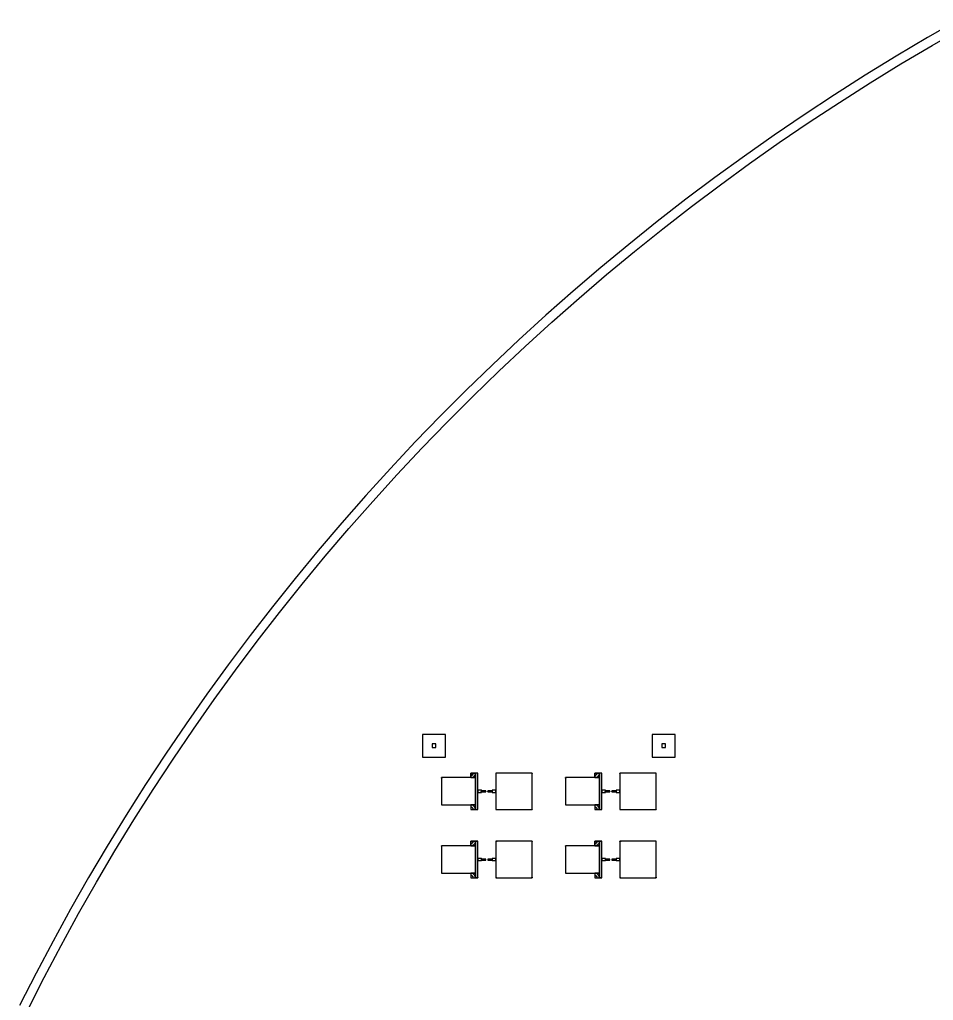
# Model space of a CAD drawing. Extents: x -50899 to 50899, y -48295 to 50898.
# Drawn here: x -45539 to -25443, y 22854 to 44407 of the extents above; entities that cross this region are included whole.
import ezdxf

# ---------------------------------------------------------------- set-up
doc = ezdxf.new("R2010")
doc.units = 0

# ---------------------------------------------------------------- blocks, each defined once
blk = doc.blocks.new('C1A')
for points in [[(-50, 52850), (-50, 52350), (450, 52350), (450, 52850), (-50, 52850)], [(5000, 52850), (5000, 52350), (5500, 52350), (5500, 52850), (5000, 52850)], [(160, 52640), (160, 52560), (240, 52560), (240, 52640), (160, 52640)], [(5210, 52640), (5210, 52560), (5290, 52560), (5290, 52640), (5210, 52640)], [(1112, 51900), (1112, 52000), (1012, 52000), (1012, 51900), (1112, 51900)], [(1112, 52000), (1099, 51950), (1062, 51913), (1012, 51900), (1012, 51950), (1038, 51957), (1056, 51975), (1062, 52000), (1112, 52000)], [(1062, 52000), (1056, 51975), (1038, 51957), (1012, 51950), (1012, 52000), (1012, 52000), (1012, 52000), (1012, 52000), (1062, 52000)], [(1162, 52000), (1112, 52000), (1112, 51200), (1162, 51200), (1162, 52000)], [(1112, 52000), (1112, 51990), (1122, 51990), (1122, 52000), (1112, 52000)], [(1112, 51990), (1114, 51995), (1118, 51999), (1122, 52000), (1122, 51995), (1120, 51994), (1118, 51992), (1118, 51990), (1112, 51990)], [(1118, 51990), (1118, 51992), (1120, 51994), (1122, 51995), (1122, 51990), (1122, 51990), (1122, 51990), (1122, 51990), (1118, 51990)], [(1152, 52000), (1152, 51990), (1162, 51990), (1162, 52000), (1152, 52000)], [(1162, 51990), (1161, 51995), (1158, 51999), (1152, 52000), (1152, 51995), (1155, 51994), (1157, 51992), (1158, 51990), (1162, 51990)], [(1158, 51990), (1157, 51992), (1155, 51994), (1152, 51995), (1152, 51990), (1152, 51990), (1152, 51990), (1152, 51990), (1158, 51990)], [(1562, 51200), (2362, 51200), (2362, 52000), (1562, 52000), (1562, 51200)], [(1562, 52000), (1562, 51990), (1572, 51990), (1572, 52000), (1562, 52000)], [(1562, 51990), (1564, 51995), (1568, 51999), (1572, 52000), (1572, 51995), (1570, 51994), (1568, 51992), (1568, 51990), (1562, 51990)], [(1568, 51990), (1568, 51992), (1570, 51994), (1572, 51995), (1572, 51990), (1572, 51990), (1572, 51990), (1572, 51990), (1568, 51990)], [(2352, 52000), (2352, 51990), (2362, 51990), (2362, 52000), (2352, 52000)], [(2362, 51990), (2361, 51995), (2358, 51999), (2352, 52000), (2352, 51995), (2355, 51994), (2357, 51992), (2358, 51990), (2362, 51990)], [(2358, 51990), (2357, 51992), (2355, 51994), (2352, 51995), (2352, 51990), (2352, 51990), (2352, 51990), (2352, 51990), (2358, 51990)], [(3838, 51900), (3838, 52000), (3738, 52000), (3738, 51900), (3838, 51900)], [(3838, 52000), (3824, 51950), (3788, 51913), (3738, 51900), (3738, 51950), (3762, 51957), (3781, 51975), (3788, 52000), (3838, 52000)], [(3788, 52000), (3781, 51975), (3762, 51957), (3738, 51950), (3738, 52000), (3738, 52000), (3738, 52000), (3738, 52000), (3788, 52000)], [(3888, 52000), (3838, 52000), (3838, 51200), (3888, 51200), (3888, 52000)], [(3838, 52000), (3838, 51990), (3848, 51990), (3848, 52000), (3838, 52000)], [(3838, 51990), (3839, 51995), (3842, 51999), (3848, 52000), (3848, 51995), (3845, 51994), (3843, 51992), (3842, 51990), (3838, 51990)], [(3842, 51990), (3843, 51992), (3845, 51994), (3848, 51995), (3848, 51990), (3848, 51990), (3848, 51990), (3848, 51990), (3842, 51990)], [(3878, 52000), (3878, 51990), (3888, 51990), (3888, 52000), (3878, 52000)], [(3888, 51990), (3886, 51995), (3882, 51999), (3878, 52000), (3878, 51995), (3880, 51994), (3882, 51992), (3882, 51990), (3888, 51990)], [(3882, 51990), (3882, 51992), (3880, 51994), (3878, 51995), (3878, 51990), (3878, 51990), (3878, 51990), (3878, 51990), (3882, 51990)], [(4288, 51200), (5088, 51200), (5088, 52000), (4288, 52000), (4288, 51200)], [(4288, 52000), (4288, 51990), (4298, 51990), (4298, 52000), (4288, 52000)], [(4288, 51990), (4289, 51995), (4292, 51999), (4298, 52000), (4298, 51995), (4295, 51994), (4293, 51992), (4292, 51990), (4288, 51990)], [(4292, 51990), (4293, 51992), (4295, 51994), (4298, 51995), (4298, 51990), (4298, 51990), (4298, 51990), (4298, 51990), (4292, 51990)], [(5078, 52000), (5078, 51990), (5088, 51990), (5088, 52000), (5078, 52000)], [(5088, 51990), (5086, 51995), (5082, 51999), (5078, 52000), (5078, 51995), (5080, 51994), (5082, 51992), (5082, 51990), (5088, 51990)], [(5082, 51990), (5082, 51992), (5080, 51994), (5078, 51995), (5078, 51990), (5078, 51990), (5078, 51990), (5078, 51990), (5082, 51990)], [(1112, 51900), (362, 51900), (362, 51300), (1112, 51300), (1112, 51900)], [(362, 51900), (362, 51890), (372, 51890), (372, 51900), (362, 51900)], [(362, 51890), (364, 51895), (368, 51899), (372, 51900), (372, 51895), (370, 51894), (368, 51892), (368, 51890), (362, 51890)], [(368, 51890), (368, 51892), (370, 51894), (372, 51895), (372, 51890), (372, 51890), (372, 51890), (372, 51890), (368, 51890)], [(3838, 51900), (3088, 51900), (3088, 51300), (3838, 51300), (3838, 51900)], [(3088, 51900), (3088, 51890), (3098, 51890), (3098, 51900), (3088, 51900)], [(3088, 51890), (3089, 51895), (3092, 51899), (3098, 51900), (3098, 51895), (3095, 51894), (3093, 51892), (3092, 51890), (3088, 51890)], [(3092, 51890), (3093, 51892), (3095, 51894), (3098, 51895), (3098, 51890), (3098, 51890), (3098, 51890), (3098, 51890), (3092, 51890)], [(1168, 51625), (1168, 51630), (1162, 51630), (1162, 51625), (1168, 51625)], [(1162, 51630), (1163, 51628), (1165, 51626), (1168, 51625), (1168, 51628), (1166, 51628), (1165, 51629), (1165, 51630), (1162, 51630)], [(1243, 51625), (1162, 51625), (1162, 51575), (1243, 51575), (1243, 51625)], [(1162, 51575), (1162, 51570), (1168, 51570), (1168, 51575), (1162, 51575)], [(1162, 51570), (1163, 51572), (1165, 51574), (1168, 51575), (1168, 51572), (1166, 51572), (1165, 51571), (1165, 51570), (1162, 51570)], [(1165, 51630), (1165, 51629), (1166, 51628), (1168, 51628), (1168, 51630), (1168, 51630), (1168, 51630), (1168, 51630), (1165, 51630)], [(1165, 51570), (1165, 51571), (1166, 51572), (1168, 51572), (1168, 51570), (1168, 51570), (1168, 51570), (1168, 51570), (1165, 51570)], [(1233, 51625), (1233, 51615), (1243, 51615), (1243, 51625), (1233, 51625)], [(1243, 51615), (1242, 51620), (1238, 51624), (1233, 51625), (1233, 51620), (1236, 51619), (1237, 51618), (1238, 51615), (1243, 51615)], [(1238, 51615), (1237, 51618), (1236, 51619), (1233, 51620), (1233, 51615), (1233, 51615), (1233, 51615), (1233, 51615), (1238, 51615)], [(1243, 51575), (1243, 51585), (1233, 51585), (1233, 51575), (1243, 51575)], [(1243, 51585), (1242, 51580), (1238, 51576), (1233, 51575), (1233, 51580), (1236, 51581), (1237, 51582), (1238, 51585), (1243, 51585)], [(1238, 51585), (1237, 51582), (1236, 51581), (1233, 51580), (1233, 51585), (1233, 51585), (1233, 51585), (1233, 51585), (1238, 51585)], [(1248, 51611), (1248, 51616), (1243, 51616), (1243, 51611), (1248, 51611)], [(1243, 51616), (1244, 51614), (1246, 51612), (1248, 51611), (1248, 51614), (1247, 51614), (1246, 51615), (1246, 51616), (1243, 51616)], [(1343, 51611), (1243, 51611), (1243, 51589), (1343, 51589), (1343, 51611)], [(1243, 51589), (1243, 51584), (1248, 51584), (1248, 51589), (1243, 51589)], [(1243, 51584), (1244, 51586), (1246, 51588), (1248, 51589), (1248, 51586), (1247, 51586), (1246, 51585), (1246, 51584), (1243, 51584)], [(1246, 51616), (1246, 51615), (1247, 51614), (1248, 51614), (1248, 51616), (1248, 51616), (1248, 51616), (1248, 51616), (1246, 51616)], [(1246, 51584), (1246, 51585), (1247, 51586), (1248, 51586), (1248, 51584), (1248, 51584), (1248, 51584), (1248, 51584), (1246, 51584)], [(1338, 51608), (1333, 51608), (1333, 51592), (1338, 51592), (1338, 51608)], [(1343, 51602), (1338, 51602), (1338, 51598), (1343, 51598), (1343, 51602)], [(1382, 51589), (1482, 51589), (1482, 51611), (1382, 51611), (1382, 51589)], [(1382, 51598), (1387, 51598), (1387, 51602), (1382, 51602), (1382, 51598)], [(1387, 51592), (1392, 51592), (1392, 51608), (1387, 51608), (1387, 51592)], [(1482, 51611), (1482, 51616), (1477, 51616), (1477, 51611), (1482, 51611)], [(1482, 51616), (1481, 51614), (1480, 51612), (1477, 51611), (1477, 51614), (1478, 51614), (1479, 51615), (1480, 51616), (1482, 51616)], [(1480, 51616), (1479, 51615), (1478, 51614), (1477, 51614), (1477, 51616), (1477, 51616), (1477, 51616), (1477, 51616), (1480, 51616)], [(1477, 51589), (1477, 51584), (1482, 51584), (1482, 51589), (1477, 51589)], [(1482, 51584), (1481, 51586), (1480, 51588), (1477, 51589), (1477, 51586), (1478, 51586), (1479, 51585), (1480, 51584), (1482, 51584)], [(1480, 51584), (1479, 51585), (1478, 51586), (1477, 51586), (1477, 51584), (1477, 51584), (1477, 51584), (1477, 51584), (1480, 51584)], [(1482, 51575), (1562, 51575), (1562, 51625), (1482, 51625), (1482, 51575)], [(1482, 51625), (1482, 51620), (1487, 51620), (1487, 51625), (1482, 51625)], [(1482, 51620), (1483, 51622), (1484, 51624), (1487, 51625), (1487, 51622), (1486, 51622), (1485, 51621), (1484, 51620), (1482, 51620)], [(1487, 51575), (1487, 51580), (1482, 51580), (1482, 51575), (1487, 51575)], [(1482, 51580), (1483, 51578), (1484, 51576), (1487, 51575), (1487, 51578), (1486, 51578), (1485, 51579), (1484, 51580), (1482, 51580)], [(1484, 51620), (1485, 51621), (1486, 51622), (1487, 51622), (1487, 51620), (1487, 51620), (1487, 51620), (1487, 51620), (1484, 51620)], [(1484, 51580), (1485, 51579), (1486, 51578), (1487, 51578), (1487, 51580), (1487, 51580), (1487, 51580), (1487, 51580), (1484, 51580)], [(1562, 51625), (1562, 51630), (1558, 51630), (1558, 51625), (1562, 51625)], [(1562, 51630), (1562, 51628), (1560, 51626), (1558, 51625), (1558, 51628), (1559, 51628), (1560, 51629), (1560, 51630), (1562, 51630)], [(1560, 51630), (1560, 51629), (1559, 51628), (1558, 51628), (1558, 51630), (1558, 51630), (1558, 51630), (1558, 51630), (1560, 51630)], [(1558, 51575), (1558, 51570), (1562, 51570), (1562, 51575), (1558, 51575)], [(1562, 51570), (1562, 51572), (1560, 51574), (1558, 51575), (1558, 51572), (1559, 51572), (1560, 51571), (1560, 51570), (1562, 51570)], [(1560, 51570), (1560, 51571), (1559, 51572), (1558, 51572), (1558, 51570), (1558, 51570), (1558, 51570), (1558, 51570), (1560, 51570)], [(3892, 51625), (3892, 51630), (3888, 51630), (3888, 51625), (3892, 51625)], [(3888, 51630), (3888, 51628), (3890, 51626), (3892, 51625), (3892, 51628), (3891, 51628), (3890, 51629), (3890, 51630), (3888, 51630)], [(3968, 51625), (3888, 51625), (3888, 51575), (3968, 51575), (3968, 51625)], [(3888, 51575), (3888, 51570), (3892, 51570), (3892, 51575), (3888, 51575)], [(3888, 51570), (3888, 51572), (3890, 51574), (3892, 51575), (3892, 51572), (3891, 51572), (3890, 51571), (3890, 51570), (3888, 51570)], [(3890, 51630), (3890, 51629), (3891, 51628), (3892, 51628), (3892, 51630), (3892, 51630), (3892, 51630), (3892, 51630), (3890, 51630)], [(3890, 51570), (3890, 51571), (3891, 51572), (3892, 51572), (3892, 51570), (3892, 51570), (3892, 51570), (3892, 51570), (3890, 51570)], [(3958, 51625), (3958, 51615), (3968, 51615), (3968, 51625), (3958, 51625)], [(3968, 51615), (3967, 51620), (3963, 51624), (3958, 51625), (3958, 51620), (3960, 51619), (3962, 51618), (3963, 51615), (3968, 51615)], [(3963, 51615), (3962, 51618), (3960, 51619), (3958, 51620), (3958, 51615), (3958, 51615), (3958, 51615), (3958, 51615), (3963, 51615)], [(3968, 51575), (3968, 51585), (3958, 51585), (3958, 51575), (3968, 51575)], [(3968, 51585), (3967, 51580), (3963, 51576), (3958, 51575), (3958, 51580), (3960, 51581), (3962, 51582), (3963, 51585), (3968, 51585)], [(3963, 51585), (3962, 51582), (3960, 51581), (3958, 51580), (3958, 51585), (3958, 51585), (3958, 51585), (3958, 51585), (3963, 51585)], [(3973, 51611), (3973, 51616), (3968, 51616), (3968, 51611), (3973, 51611)], [(3968, 51616), (3969, 51614), (3970, 51612), (3973, 51611), (3973, 51614), (3972, 51614), (3971, 51615), (3970, 51616), (3968, 51616)], [(4068, 51611), (3968, 51611), (3968, 51589), (4068, 51589), (4068, 51611)], [(3968, 51589), (3968, 51584), (3973, 51584), (3973, 51589), (3968, 51589)], [(3968, 51584), (3969, 51586), (3970, 51588), (3973, 51589), (3973, 51586), (3972, 51586), (3971, 51585), (3970, 51584), (3968, 51584)], [(3970, 51616), (3971, 51615), (3972, 51614), (3973, 51614), (3973, 51616), (3973, 51616), (3973, 51616), (3973, 51616), (3970, 51616)], [(3970, 51584), (3971, 51585), (3972, 51586), (3973, 51586), (3973, 51584), (3973, 51584), (3973, 51584), (3973, 51584), (3970, 51584)], [(4063, 51608), (4058, 51608), (4058, 51592), (4063, 51592), (4063, 51608)], [(4068, 51602), (4063, 51602), (4063, 51598), (4068, 51598), (4068, 51602)], [(4107, 51589), (4207, 51589), (4207, 51611), (4107, 51611), (4107, 51589)], [(4107, 51598), (4112, 51598), (4112, 51602), (4107, 51602), (4107, 51598)], [(4112, 51592), (4117, 51592), (4117, 51608), (4112, 51608), (4112, 51592)], [(4207, 51611), (4207, 51616), (4202, 51616), (4202, 51611), (4207, 51611)], [(4207, 51616), (4206, 51614), (4204, 51612), (4202, 51611), (4202, 51614), (4203, 51614), (4204, 51615), (4204, 51616), (4207, 51616)], [(4204, 51616), (4204, 51615), (4203, 51614), (4202, 51614), (4202, 51616), (4202, 51616), (4202, 51616), (4202, 51616), (4204, 51616)], [(4202, 51589), (4202, 51584), (4207, 51584), (4207, 51589), (4202, 51589)], [(4207, 51584), (4206, 51586), (4204, 51588), (4202, 51589), (4202, 51586), (4203, 51586), (4204, 51585), (4204, 51584), (4207, 51584)], [(4204, 51584), (4204, 51585), (4203, 51586), (4202, 51586), (4202, 51584), (4202, 51584), (4202, 51584), (4202, 51584), (4204, 51584)], [(4207, 51575), (4288, 51575), (4288, 51625), (4207, 51625), (4207, 51575)], [(4207, 51625), (4207, 51620), (4212, 51620), (4212, 51625), (4207, 51625)], [(4207, 51620), (4208, 51622), (4210, 51624), (4212, 51625), (4212, 51622), (4211, 51622), (4210, 51621), (4210, 51620), (4207, 51620)], [(4212, 51575), (4212, 51580), (4207, 51580), (4207, 51575), (4212, 51575)], [(4207, 51580), (4208, 51578), (4210, 51576), (4212, 51575), (4212, 51578), (4211, 51578), (4210, 51579), (4210, 51580), (4207, 51580)], [(4210, 51620), (4210, 51621), (4211, 51622), (4212, 51622), (4212, 51620), (4212, 51620), (4212, 51620), (4212, 51620), (4210, 51620)], [(4210, 51580), (4210, 51579), (4211, 51578), (4212, 51578), (4212, 51580), (4212, 51580), (4212, 51580), (4212, 51580), (4210, 51580)], [(4288, 51625), (4288, 51630), (4282, 51630), (4282, 51625), (4288, 51625)], [(4288, 51630), (4287, 51628), (4285, 51626), (4282, 51625), (4282, 51628), (4284, 51628), (4285, 51629), (4285, 51630), (4288, 51630)], [(4285, 51630), (4285, 51629), (4284, 51628), (4282, 51628), (4282, 51630), (4282, 51630), (4282, 51630), (4282, 51630), (4285, 51630)], [(4282, 51575), (4282, 51570), (4288, 51570), (4288, 51575), (4282, 51575)], [(4288, 51570), (4287, 51572), (4285, 51574), (4282, 51575), (4282, 51572), (4284, 51572), (4285, 51571), (4285, 51570), (4288, 51570)], [(4285, 51570), (4285, 51571), (4284, 51572), (4282, 51572), (4282, 51570), (4282, 51570), (4282, 51570), (4282, 51570), (4285, 51570)], [(372, 51300), (372, 51310), (362, 51310), (362, 51300), (372, 51300)], [(362, 51310), (364, 51305), (368, 51301), (372, 51300), (372, 51305), (370, 51306), (368, 51308), (368, 51310), (362, 51310)], [(368, 51310), (368, 51308), (370, 51306), (372, 51305), (372, 51310), (372, 51310), (372, 51310), (372, 51310), (368, 51310)], [(1012, 51300), (1012, 51200), (1112, 51200), (1112, 51300), (1012, 51300)], [(1112, 51200), (1099, 51250), (1062, 51287), (1012, 51300), (1012, 51250), (1038, 51243), (1056, 51225), (1062, 51200), (1112, 51200)], [(3098, 51300), (3098, 51310), (3088, 51310), (3088, 51300), (3098, 51300)], [(3088, 51310), (3089, 51305), (3092, 51301), (3098, 51300), (3098, 51305), (3095, 51306), (3093, 51308), (3092, 51310), (3088, 51310)], [(3092, 51310), (3093, 51308), (3095, 51306), (3098, 51305), (3098, 51310), (3098, 51310), (3098, 51310), (3098, 51310), (3092, 51310)], [(3738, 51300), (3738, 51200), (3838, 51200), (3838, 51300), (3738, 51300)], [(3838, 51200), (3824, 51250), (3788, 51287), (3738, 51300), (3738, 51250), (3762, 51243), (3781, 51225), (3788, 51200), (3838, 51200)], [(1062, 51200), (1056, 51225), (1038, 51243), (1012, 51250), (1012, 51200), (1012, 51200), (1012, 51200), (1012, 51200), (1062, 51200)], [(1122, 51200), (1122, 51210), (1112, 51210), (1112, 51200), (1122, 51200)], [(1112, 51210), (1114, 51205), (1118, 51201), (1122, 51200), (1122, 51205), (1120, 51206), (1118, 51208), (1118, 51210), (1112, 51210)], [(1118, 51210), (1118, 51208), (1120, 51206), (1122, 51205), (1122, 51210), (1122, 51210), (1122, 51210), (1122, 51210), (1118, 51210)], [(1162, 51200), (1162, 51210), (1152, 51210), (1152, 51200), (1162, 51200)], [(1162, 51210), (1161, 51205), (1158, 51201), (1152, 51200), (1152, 51205), (1155, 51206), (1157, 51208), (1158, 51210), (1162, 51210)], [(1158, 51210), (1157, 51208), (1155, 51206), (1152, 51205), (1152, 51210), (1152, 51210), (1152, 51210), (1152, 51210), (1158, 51210)], [(1572, 51200), (1572, 51210), (1562, 51210), (1562, 51200), (1572, 51200)], [(1562, 51210), (1564, 51205), (1568, 51201), (1572, 51200), (1572, 51205), (1570, 51206), (1568, 51208), (1568, 51210), (1562, 51210)], [(1568, 51210), (1568, 51208), (1570, 51206), (1572, 51205), (1572, 51210), (1572, 51210), (1572, 51210), (1572, 51210), (1568, 51210)], [(2362, 51200), (2362, 51210), (2352, 51210), (2352, 51200), (2362, 51200)], [(2362, 51210), (2361, 51205), (2358, 51201), (2352, 51200), (2352, 51205), (2355, 51206), (2357, 51208), (2358, 51210), (2362, 51210)], [(2358, 51210), (2357, 51208), (2355, 51206), (2352, 51205), (2352, 51210), (2352, 51210), (2352, 51210), (2352, 51210), (2358, 51210)], [(3788, 51200), (3781, 51225), (3762, 51243), (3738, 51250), (3738, 51200), (3738, 51200), (3738, 51200), (3738, 51200), (3788, 51200)], [(3848, 51200), (3848, 51210), (3838, 51210), (3838, 51200), (3848, 51200)], [(3838, 51210), (3839, 51205), (3842, 51201), (3848, 51200), (3848, 51205), (3845, 51206), (3843, 51208), (3842, 51210), (3838, 51210)], [(3842, 51210), (3843, 51208), (3845, 51206), (3848, 51205), (3848, 51210), (3848, 51210), (3848, 51210), (3848, 51210), (3842, 51210)], [(3888, 51200), (3888, 51210), (3878, 51210), (3878, 51200), (3888, 51200)], [(3888, 51210), (3886, 51205), (3882, 51201), (3878, 51200), (3878, 51205), (3880, 51206), (3882, 51208), (3882, 51210), (3888, 51210)], [(3882, 51210), (3882, 51208), (3880, 51206), (3878, 51205), (3878, 51210), (3878, 51210), (3878, 51210), (3878, 51210), (3882, 51210)], [(4298, 51200), (4298, 51210), (4288, 51210), (4288, 51200), (4298, 51200)], [(4288, 51210), (4289, 51205), (4292, 51201), (4298, 51200), (4298, 51205), (4295, 51206), (4293, 51208), (4292, 51210), (4288, 51210)], [(4292, 51210), (4293, 51208), (4295, 51206), (4298, 51205), (4298, 51210), (4298, 51210), (4298, 51210), (4298, 51210), (4292, 51210)], [(5088, 51200), (5088, 51210), (5078, 51210), (5078, 51200), (5088, 51200)], [(5088, 51210), (5086, 51205), (5082, 51201), (5078, 51200), (5078, 51205), (5080, 51206), (5082, 51208), (5082, 51210), (5088, 51210)], [(5082, 51210), (5082, 51208), (5080, 51206), (5078, 51205), (5078, 51210), (5078, 51210), (5078, 51210), (5078, 51210), (5082, 51210)], [(1112, 50400), (1112, 50500), (1012, 50500), (1012, 50400), (1112, 50400)], [(1112, 50500), (1099, 50450), (1062, 50413), (1012, 50400), (1012, 50450), (1038, 50457), (1056, 50475), (1062, 50500), (1112, 50500)], [(1062, 50500), (1056, 50475), (1038, 50457), (1012, 50450), (1012, 50500), (1012, 50500), (1012, 50500), (1012, 50500), (1062, 50500)], [(1162, 50500), (1112, 50500), (1112, 49700), (1162, 49700), (1162, 50500)], [(1112, 50500), (1112, 50490), (1122, 50490), (1122, 50500), (1112, 50500)], [(1112, 50490), (1114, 50495), (1118, 50499), (1122, 50500), (1122, 50495), (1120, 50494), (1118, 50492), (1118, 50490), (1112, 50490)], [(1118, 50490), (1118, 50492), (1120, 50494), (1122, 50495), (1122, 50490), (1122, 50490), (1122, 50490), (1122, 50490), (1118, 50490)], [(1152, 50500), (1152, 50490), (1162, 50490), (1162, 50500), (1152, 50500)], [(1162, 50490), (1161, 50495), (1158, 50499), (1152, 50500), (1152, 50495), (1155, 50494), (1157, 50492), (1158, 50490), (1162, 50490)], [(1158, 50490), (1157, 50492), (1155, 50494), (1152, 50495), (1152, 50490), (1152, 50490), (1152, 50490), (1152, 50490), (1158, 50490)], [(1562, 49700), (2362, 49700), (2362, 50500), (1562, 50500), (1562, 49700)], [(1562, 50500), (1562, 50490), (1572, 50490), (1572, 50500), (1562, 50500)], [(1562, 50490), (1564, 50495), (1568, 50499), (1572, 50500), (1572, 50495), (1570, 50494), (1568, 50492), (1568, 50490), (1562, 50490)], [(1568, 50490), (1568, 50492), (1570, 50494), (1572, 50495), (1572, 50490), (1572, 50490), (1572, 50490), (1572, 50490), (1568, 50490)], [(2352, 50500), (2352, 50490), (2362, 50490), (2362, 50500), (2352, 50500)], [(2362, 50490), (2361, 50495), (2358, 50499), (2352, 50500), (2352, 50495), (2355, 50494), (2357, 50492), (2358, 50490), (2362, 50490)], [(2358, 50490), (2357, 50492), (2355, 50494), (2352, 50495), (2352, 50490), (2352, 50490), (2352, 50490), (2352, 50490), (2358, 50490)], [(3838, 50400), (3838, 50500), (3738, 50500), (3738, 50400), (3838, 50400)], [(3838, 50500), (3824, 50450), (3788, 50413), (3738, 50400), (3738, 50450), (3762, 50457), (3781, 50475), (3788, 50500), (3838, 50500)], [(3788, 50500), (3781, 50475), (3762, 50457), (3738, 50450), (3738, 50500), (3738, 50500), (3738, 50500), (3738, 50500), (3788, 50500)], [(3888, 50500), (3838, 50500), (3838, 49700), (3888, 49700), (3888, 50500)], [(3838, 50500), (3838, 50490), (3848, 50490), (3848, 50500), (3838, 50500)], [(3838, 50490), (3839, 50495), (3842, 50499), (3848, 50500), (3848, 50495), (3845, 50494), (3843, 50492), (3842, 50490), (3838, 50490)], [(3842, 50490), (3843, 50492), (3845, 50494), (3848, 50495), (3848, 50490), (3848, 50490), (3848, 50490), (3848, 50490), (3842, 50490)], [(3878, 50500), (3878, 50490), (3888, 50490), (3888, 50500), (3878, 50500)], [(3888, 50490), (3886, 50495), (3882, 50499), (3878, 50500), (3878, 50495), (3880, 50494), (3882, 50492), (3882, 50490), (3888, 50490)], [(3882, 50490), (3882, 50492), (3880, 50494), (3878, 50495), (3878, 50490), (3878, 50490), (3878, 50490), (3878, 50490), (3882, 50490)], [(4288, 49700), (5088, 49700), (5088, 50500), (4288, 50500), (4288, 49700)], [(4288, 50500), (4288, 50490), (4298, 50490), (4298, 50500), (4288, 50500)], [(4288, 50490), (4289, 50495), (4292, 50499), (4298, 50500), (4298, 50495), (4295, 50494), (4293, 50492), (4292, 50490), (4288, 50490)], [(4292, 50490), (4293, 50492), (4295, 50494), (4298, 50495), (4298, 50490), (4298, 50490), (4298, 50490), (4298, 50490), (4292, 50490)], [(5078, 50500), (5078, 50490), (5088, 50490), (5088, 50500), (5078, 50500)], [(5088, 50490), (5086, 50495), (5082, 50499), (5078, 50500), (5078, 50495), (5080, 50494), (5082, 50492), (5082, 50490), (5088, 50490)], [(5082, 50490), (5082, 50492), (5080, 50494), (5078, 50495), (5078, 50490), (5078, 50490), (5078, 50490), (5078, 50490), (5082, 50490)], [(1112, 50400), (362, 50400), (362, 49800), (1112, 49800), (1112, 50400)], [(362, 50400), (362, 50390), (372, 50390), (372, 50400), (362, 50400)], [(362, 50390), (364, 50395), (368, 50399), (372, 50400), (372, 50395), (370, 50394), (368, 50392), (368, 50390), (362, 50390)], [(368, 50390), (368, 50392), (370, 50394), (372, 50395), (372, 50390), (372, 50390), (372, 50390), (372, 50390), (368, 50390)], [(3838, 50400), (3088, 50400), (3088, 49800), (3838, 49800), (3838, 50400)], [(3088, 50400), (3088, 50390), (3098, 50390), (3098, 50400), (3088, 50400)], [(3088, 50390), (3089, 50395), (3092, 50399), (3098, 50400), (3098, 50395), (3095, 50394), (3093, 50392), (3092, 50390), (3088, 50390)], [(3092, 50390), (3093, 50392), (3095, 50394), (3098, 50395), (3098, 50390), (3098, 50390), (3098, 50390), (3098, 50390), (3092, 50390)], [(1168, 50125), (1168, 50130), (1162, 50130), (1162, 50125), (1168, 50125)], [(1162, 50130), (1163, 50128), (1165, 50126), (1168, 50125), (1168, 50128), (1166, 50128), (1165, 50129), (1165, 50130), (1162, 50130)], [(1243, 50125), (1162, 50125), (1162, 50075), (1243, 50075), (1243, 50125)], [(1162, 50075), (1162, 50070), (1168, 50070), (1168, 50075), (1162, 50075)], [(1162, 50070), (1163, 50072), (1165, 50074), (1168, 50075), (1168, 50072), (1166, 50072), (1165, 50071), (1165, 50070), (1162, 50070)], [(1165, 50130), (1165, 50129), (1166, 50128), (1168, 50128), (1168, 50130), (1168, 50130), (1168, 50130), (1168, 50130), (1165, 50130)], [(1165, 50070), (1165, 50071), (1166, 50072), (1168, 50072), (1168, 50070), (1168, 50070), (1168, 50070), (1168, 50070), (1165, 50070)], [(1233, 50125), (1233, 50115), (1243, 50115), (1243, 50125), (1233, 50125)], [(1243, 50115), (1242, 50120), (1238, 50124), (1233, 50125), (1233, 50120), (1236, 50119), (1237, 50118), (1238, 50115), (1243, 50115)], [(1238, 50115), (1237, 50118), (1236, 50119), (1233, 50120), (1233, 50115), (1233, 50115), (1233, 50115), (1233, 50115), (1238, 50115)], [(1243, 50075), (1243, 50085), (1233, 50085), (1233, 50075), (1243, 50075)], [(1243, 50085), (1242, 50080), (1238, 50076), (1233, 50075), (1233, 50080), (1236, 50081), (1237, 50082), (1238, 50085), (1243, 50085)], [(1238, 50085), (1237, 50082), (1236, 50081), (1233, 50080), (1233, 50085), (1233, 50085), (1233, 50085), (1233, 50085), (1238, 50085)], [(1248, 50111), (1248, 50116), (1243, 50116), (1243, 50111), (1248, 50111)], [(1243, 50116), (1244, 50114), (1246, 50112), (1248, 50111), (1248, 50114), (1247, 50114), (1246, 50115), (1246, 50116), (1243, 50116)], [(1343, 50111), (1243, 50111), (1243, 50089), (1343, 50089), (1343, 50111)], [(1243, 50089), (1243, 50084), (1248, 50084), (1248, 50089), (1243, 50089)], [(1243, 50084), (1244, 50086), (1246, 50088), (1248, 50089), (1248, 50086), (1247, 50086), (1246, 50085), (1246, 50084), (1243, 50084)], [(1246, 50116), (1246, 50115), (1247, 50114), (1248, 50114), (1248, 50116), (1248, 50116), (1248, 50116), (1248, 50116), (1246, 50116)], [(1246, 50084), (1246, 50085), (1247, 50086), (1248, 50086), (1248, 50084), (1248, 50084), (1248, 50084), (1248, 50084), (1246, 50084)], [(1338, 50108), (1333, 50108), (1333, 50092), (1338, 50092), (1338, 50108)], [(1343, 50102), (1338, 50102), (1338, 50098), (1343, 50098), (1343, 50102)], [(1382, 50089), (1482, 50089), (1482, 50111), (1382, 50111), (1382, 50089)], [(1382, 50098), (1387, 50098), (1387, 50102), (1382, 50102), (1382, 50098)], [(1387, 50092), (1392, 50092), (1392, 50108), (1387, 50108), (1387, 50092)], [(1482, 50111), (1482, 50116), (1477, 50116), (1477, 50111), (1482, 50111)], [(1482, 50116), (1481, 50114), (1480, 50112), (1477, 50111), (1477, 50114), (1478, 50114), (1479, 50115), (1480, 50116), (1482, 50116)], [(1480, 50116), (1479, 50115), (1478, 50114), (1477, 50114), (1477, 50116), (1477, 50116), (1477, 50116), (1477, 50116), (1480, 50116)], [(1477, 50089), (1477, 50084), (1482, 50084), (1482, 50089), (1477, 50089)], [(1482, 50084), (1481, 50086), (1480, 50088), (1477, 50089), (1477, 50086), (1478, 50086), (1479, 50085), (1480, 50084), (1482, 50084)], [(1480, 50084), (1479, 50085), (1478, 50086), (1477, 50086), (1477, 50084), (1477, 50084), (1477, 50084), (1477, 50084), (1480, 50084)], [(1482, 50075), (1562, 50075), (1562, 50125), (1482, 50125), (1482, 50075)], [(1482, 50125), (1482, 50120), (1487, 50120), (1487, 50125), (1482, 50125)], [(1482, 50120), (1483, 50122), (1484, 50124), (1487, 50125), (1487, 50122), (1486, 50122), (1485, 50121), (1484, 50120), (1482, 50120)], [(1487, 50075), (1487, 50080), (1482, 50080), (1482, 50075), (1487, 50075)], [(1482, 50080), (1483, 50078), (1484, 50076), (1487, 50075), (1487, 50078), (1486, 50078), (1485, 50079), (1484, 50080), (1482, 50080)], [(1484, 50120), (1485, 50121), (1486, 50122), (1487, 50122), (1487, 50120), (1487, 50120), (1487, 50120), (1487, 50120), (1484, 50120)], [(1484, 50080), (1485, 50079), (1486, 50078), (1487, 50078), (1487, 50080), (1487, 50080), (1487, 50080), (1487, 50080), (1484, 50080)], [(1562, 50125), (1562, 50130), (1558, 50130), (1558, 50125), (1562, 50125)], [(1562, 50130), (1562, 50128), (1560, 50126), (1558, 50125), (1558, 50128), (1559, 50128), (1560, 50129), (1560, 50130), (1562, 50130)], [(1560, 50130), (1560, 50129), (1559, 50128), (1558, 50128), (1558, 50130), (1558, 50130), (1558, 50130), (1558, 50130), (1560, 50130)], [(1558, 50075), (1558, 50070), (1562, 50070), (1562, 50075), (1558, 50075)], [(1562, 50070), (1562, 50072), (1560, 50074), (1558, 50075), (1558, 50072), (1559, 50072), (1560, 50071), (1560, 50070), (1562, 50070)], [(1560, 50070), (1560, 50071), (1559, 50072), (1558, 50072), (1558, 50070), (1558, 50070), (1558, 50070), (1558, 50070), (1560, 50070)], [(3892, 50125), (3892, 50130), (3888, 50130), (3888, 50125), (3892, 50125)], [(3888, 50130), (3888, 50128), (3890, 50126), (3892, 50125), (3892, 50128), (3891, 50128), (3890, 50129), (3890, 50130), (3888, 50130)], [(3968, 50125), (3888, 50125), (3888, 50075), (3968, 50075), (3968, 50125)], [(3888, 50075), (3888, 50070), (3892, 50070), (3892, 50075), (3888, 50075)], [(3888, 50070), (3888, 50072), (3890, 50074), (3892, 50075), (3892, 50072), (3891, 50072), (3890, 50071), (3890, 50070), (3888, 50070)], [(3890, 50130), (3890, 50129), (3891, 50128), (3892, 50128), (3892, 50130), (3892, 50130), (3892, 50130), (3892, 50130), (3890, 50130)], [(3890, 50070), (3890, 50071), (3891, 50072), (3892, 50072), (3892, 50070), (3892, 50070), (3892, 50070), (3892, 50070), (3890, 50070)], [(3958, 50125), (3958, 50115), (3968, 50115), (3968, 50125), (3958, 50125)], [(3968, 50115), (3967, 50120), (3963, 50124), (3958, 50125), (3958, 50120), (3960, 50119), (3962, 50118), (3963, 50115), (3968, 50115)], [(3963, 50115), (3962, 50118), (3960, 50119), (3958, 50120), (3958, 50115), (3958, 50115), (3958, 50115), (3958, 50115), (3963, 50115)], [(3968, 50075), (3968, 50085), (3958, 50085), (3958, 50075), (3968, 50075)], [(3968, 50085), (3967, 50080), (3963, 50076), (3958, 50075), (3958, 50080), (3960, 50081), (3962, 50082), (3963, 50085), (3968, 50085)], [(3963, 50085), (3962, 50082), (3960, 50081), (3958, 50080), (3958, 50085), (3958, 50085), (3958, 50085), (3958, 50085), (3963, 50085)], [(3973, 50111), (3973, 50116), (3968, 50116), (3968, 50111), (3973, 50111)], [(3968, 50116), (3969, 50114), (3970, 50112), (3973, 50111), (3973, 50114), (3972, 50114), (3971, 50115), (3970, 50116), (3968, 50116)], [(4068, 50111), (3968, 50111), (3968, 50089), (4068, 50089), (4068, 50111)], [(3968, 50089), (3968, 50084), (3973, 50084), (3973, 50089), (3968, 50089)], [(3968, 50084), (3969, 50086), (3970, 50088), (3973, 50089), (3973, 50086), (3972, 50086), (3971, 50085), (3970, 50084), (3968, 50084)], [(3970, 50116), (3971, 50115), (3972, 50114), (3973, 50114), (3973, 50116), (3973, 50116), (3973, 50116), (3973, 50116), (3970, 50116)], [(3970, 50084), (3971, 50085), (3972, 50086), (3973, 50086), (3973, 50084), (3973, 50084), (3973, 50084), (3973, 50084), (3970, 50084)], [(4063, 50108), (4058, 50108), (4058, 50092), (4063, 50092), (4063, 50108)], [(4068, 50102), (4063, 50102), (4063, 50098), (4068, 50098), (4068, 50102)], [(4107, 50089), (4207, 50089), (4207, 50111), (4107, 50111), (4107, 50089)], [(4107, 50098), (4112, 50098), (4112, 50102), (4107, 50102), (4107, 50098)], [(4112, 50092), (4117, 50092), (4117, 50108), (4112, 50108), (4112, 50092)], [(4207, 50111), (4207, 50116), (4202, 50116), (4202, 50111), (4207, 50111)], [(4207, 50116), (4206, 50114), (4204, 50112), (4202, 50111), (4202, 50114), (4203, 50114), (4204, 50115), (4204, 50116), (4207, 50116)], [(4204, 50116), (4204, 50115), (4203, 50114), (4202, 50114), (4202, 50116), (4202, 50116), (4202, 50116), (4202, 50116), (4204, 50116)], [(4202, 50089), (4202, 50084), (4207, 50084), (4207, 50089), (4202, 50089)], [(4207, 50084), (4206, 50086), (4204, 50088), (4202, 50089), (4202, 50086), (4203, 50086), (4204, 50085), (4204, 50084), (4207, 50084)], [(4204, 50084), (4204, 50085), (4203, 50086), (4202, 50086), (4202, 50084), (4202, 50084), (4202, 50084), (4202, 50084), (4204, 50084)], [(4207, 50075), (4288, 50075), (4288, 50125), (4207, 50125), (4207, 50075)], [(4207, 50125), (4207, 50120), (4212, 50120), (4212, 50125), (4207, 50125)], [(4207, 50120), (4208, 50122), (4210, 50124), (4212, 50125), (4212, 50122), (4211, 50122), (4210, 50121), (4210, 50120), (4207, 50120)], [(4212, 50075), (4212, 50080), (4207, 50080), (4207, 50075), (4212, 50075)], [(4207, 50080), (4208, 50078), (4210, 50076), (4212, 50075), (4212, 50078), (4211, 50078), (4210, 50079), (4210, 50080), (4207, 50080)], [(4210, 50120), (4210, 50121), (4211, 50122), (4212, 50122), (4212, 50120), (4212, 50120), (4212, 50120), (4212, 50120), (4210, 50120)], [(4210, 50080), (4210, 50079), (4211, 50078), (4212, 50078), (4212, 50080), (4212, 50080), (4212, 50080), (4212, 50080), (4210, 50080)], [(4288, 50125), (4288, 50130), (4282, 50130), (4282, 50125), (4288, 50125)], [(4288, 50130), (4287, 50128), (4285, 50126), (4282, 50125), (4282, 50128), (4284, 50128), (4285, 50129), (4285, 50130), (4288, 50130)], [(4285, 50130), (4285, 50129), (4284, 50128), (4282, 50128), (4282, 50130), (4282, 50130), (4282, 50130), (4282, 50130), (4285, 50130)], [(4282, 50075), (4282, 50070), (4288, 50070), (4288, 50075), (4282, 50075)], [(4288, 50070), (4287, 50072), (4285, 50074), (4282, 50075), (4282, 50072), (4284, 50072), (4285, 50071), (4285, 50070), (4288, 50070)], [(4285, 50070), (4285, 50071), (4284, 50072), (4282, 50072), (4282, 50070), (4282, 50070), (4282, 50070), (4282, 50070), (4285, 50070)], [(372, 49800), (372, 49810), (362, 49810), (362, 49800), (372, 49800)], [(362, 49810), (364, 49805), (368, 49801), (372, 49800), (372, 49805), (370, 49806), (368, 49808), (368, 49810), (362, 49810)], [(368, 49810), (368, 49808), (370, 49806), (372, 49805), (372, 49810), (372, 49810), (372, 49810), (372, 49810), (368, 49810)], [(1012, 49800), (1012, 49700), (1112, 49700), (1112, 49800), (1012, 49800)], [(1112, 49700), (1099, 49750), (1062, 49787), (1012, 49800), (1012, 49750), (1038, 49743), (1056, 49725), (1062, 49700), (1112, 49700)], [(3098, 49800), (3098, 49810), (3088, 49810), (3088, 49800), (3098, 49800)], [(3088, 49810), (3089, 49805), (3092, 49801), (3098, 49800), (3098, 49805), (3095, 49806), (3093, 49808), (3092, 49810), (3088, 49810)], [(3092, 49810), (3093, 49808), (3095, 49806), (3098, 49805), (3098, 49810), (3098, 49810), (3098, 49810), (3098, 49810), (3092, 49810)], [(3738, 49800), (3738, 49700), (3838, 49700), (3838, 49800), (3738, 49800)], [(3838, 49700), (3824, 49750), (3788, 49787), (3738, 49800), (3738, 49750), (3762, 49743), (3781, 49725), (3788, 49700), (3838, 49700)], [(1062, 49700), (1056, 49725), (1038, 49743), (1012, 49750), (1012, 49700), (1012, 49700), (1012, 49700), (1012, 49700), (1062, 49700)], [(1122, 49700), (1122, 49710), (1112, 49710), (1112, 49700), (1122, 49700)], [(1112, 49710), (1114, 49705), (1118, 49701), (1122, 49700), (1122, 49705), (1120, 49706), (1118, 49708), (1118, 49710), (1112, 49710)], [(1118, 49710), (1118, 49708), (1120, 49706), (1122, 49705), (1122, 49710), (1122, 49710), (1122, 49710), (1122, 49710), (1118, 49710)], [(1162, 49700), (1162, 49710), (1152, 49710), (1152, 49700), (1162, 49700)], [(1162, 49710), (1161, 49705), (1158, 49701), (1152, 49700), (1152, 49705), (1155, 49706), (1157, 49708), (1158, 49710), (1162, 49710)], [(1158, 49710), (1157, 49708), (1155, 49706), (1152, 49705), (1152, 49710), (1152, 49710), (1152, 49710), (1152, 49710), (1158, 49710)], [(1572, 49700), (1572, 49710), (1562, 49710), (1562, 49700), (1572, 49700)], [(1562, 49710), (1564, 49705), (1568, 49701), (1572, 49700), (1572, 49705), (1570, 49706), (1568, 49708), (1568, 49710), (1562, 49710)], [(1568, 49710), (1568, 49708), (1570, 49706), (1572, 49705), (1572, 49710), (1572, 49710), (1572, 49710), (1572, 49710), (1568, 49710)], [(2362, 49700), (2362, 49710), (2352, 49710), (2352, 49700), (2362, 49700)], [(2362, 49710), (2361, 49705), (2358, 49701), (2352, 49700), (2352, 49705), (2355, 49706), (2357, 49708), (2358, 49710), (2362, 49710)], [(2358, 49710), (2357, 49708), (2355, 49706), (2352, 49705), (2352, 49710), (2352, 49710), (2352, 49710), (2352, 49710), (2358, 49710)], [(3788, 49700), (3781, 49725), (3762, 49743), (3738, 49750), (3738, 49700), (3738, 49700), (3738, 49700), (3738, 49700), (3788, 49700)], [(3848, 49700), (3848, 49710), (3838, 49710), (3838, 49700), (3848, 49700)], [(3838, 49710), (3839, 49705), (3842, 49701), (3848, 49700), (3848, 49705), (3845, 49706), (3843, 49708), (3842, 49710), (3838, 49710)], [(3842, 49710), (3843, 49708), (3845, 49706), (3848, 49705), (3848, 49710), (3848, 49710), (3848, 49710), (3848, 49710), (3842, 49710)], [(3888, 49700), (3888, 49710), (3878, 49710), (3878, 49700), (3888, 49700)], [(3888, 49710), (3886, 49705), (3882, 49701), (3878, 49700), (3878, 49705), (3880, 49706), (3882, 49708), (3882, 49710), (3888, 49710)], [(3882, 49710), (3882, 49708), (3880, 49706), (3878, 49705), (3878, 49710), (3878, 49710), (3878, 49710), (3878, 49710), (3882, 49710)], [(4298, 49700), (4298, 49710), (4288, 49710), (4288, 49700), (4298, 49700)], [(4288, 49710), (4289, 49705), (4292, 49701), (4298, 49700), (4298, 49705), (4295, 49706), (4293, 49708), (4292, 49710), (4288, 49710)], [(4292, 49710), (4293, 49708), (4295, 49706), (4298, 49705), (4298, 49710), (4298, 49710), (4298, 49710), (4298, 49710), (4292, 49710)], [(5088, 49700), (5088, 49710), (5078, 49710), (5078, 49700), (5088, 49700)], [(5088, 49710), (5086, 49705), (5082, 49701), (5078, 49700), (5078, 49705), (5080, 49706), (5082, 49708), (5082, 49710), (5088, 49710)], [(5082, 49710), (5082, 49708), (5080, 49706), (5078, 49705), (5078, 49710), (5078, 49710), (5078, 49710), (5078, 49710), (5082, 49710)]]:
    blk.add_lwpolyline(points)

msp = doc.modelspace()

# ---------------------------------------------------------------- linework, layer by layer
for points in [[(-24876, 44407), (-25571, 44011), (-26259, 43603), (-26941, 43185), (-27616, 42757), (-28285, 42318), (-28946, 41868), (-29600, 41408), (-30247, 40938), (-30887, 40458), (-31518, 39967), (-32142, 39467), (-32759, 38957), (-33367, 38438), (-33966, 37909), (-34558, 37371), (-35141, 36823), (-35715, 36266), (-36280, 35701), (-36837, 35126), (-37384, 34543), (-37922, 33952), (-38451, 33352), (-38970, 32744), (-39480, 32127), (-39980, 31503), (-40470, 30871), (-40950, 30231), (-41420, 29584), (-41879, 28930), (-42329, 28268), (-42768, 27600), (-43196, 26924), (-43614, 26242), (-44020, 25554), (-44417, 24859), (-44802, 24158), (-45176, 23451), (-45539, 22739)], [(-45360, 22649), (-44998, 23359), (-44626, 24063), (-44242, 24762), (-43847, 25454), (-43442, 26139), (-43026, 26819), (-42599, 27491), (-42162, 28157), (-41715, 28816), (-41257, 29468), (-40789, 30113), (-40311, 30750), (-39823, 31379), (-39325, 32001), (-38817, 32615), (-38300, 33221), (-37773, 33818), (-37237, 34408), (-36692, 34988), (-36138, 35561), (-35575, 36124), (-35003, 36678), (-34422, 37224), (-33833, 37760), (-33236, 38287), (-32630, 38804), (-32016, 39312), (-31395, 39810), (-30765, 40299), (-30128, 40777), (-29484, 41245), (-28832, 41704), (-28174, 42151), (-27508, 42589), (-26835, 43016), (-26156, 43432), (-25471, 43838), (-24779, 44232)]]:
    msp.add_lwpolyline(points)

# ---------------------------------------------------------------- block references
msp.add_blockref('C1A', (-36625, -24150))

doc.saveas('drawing.dxf')
